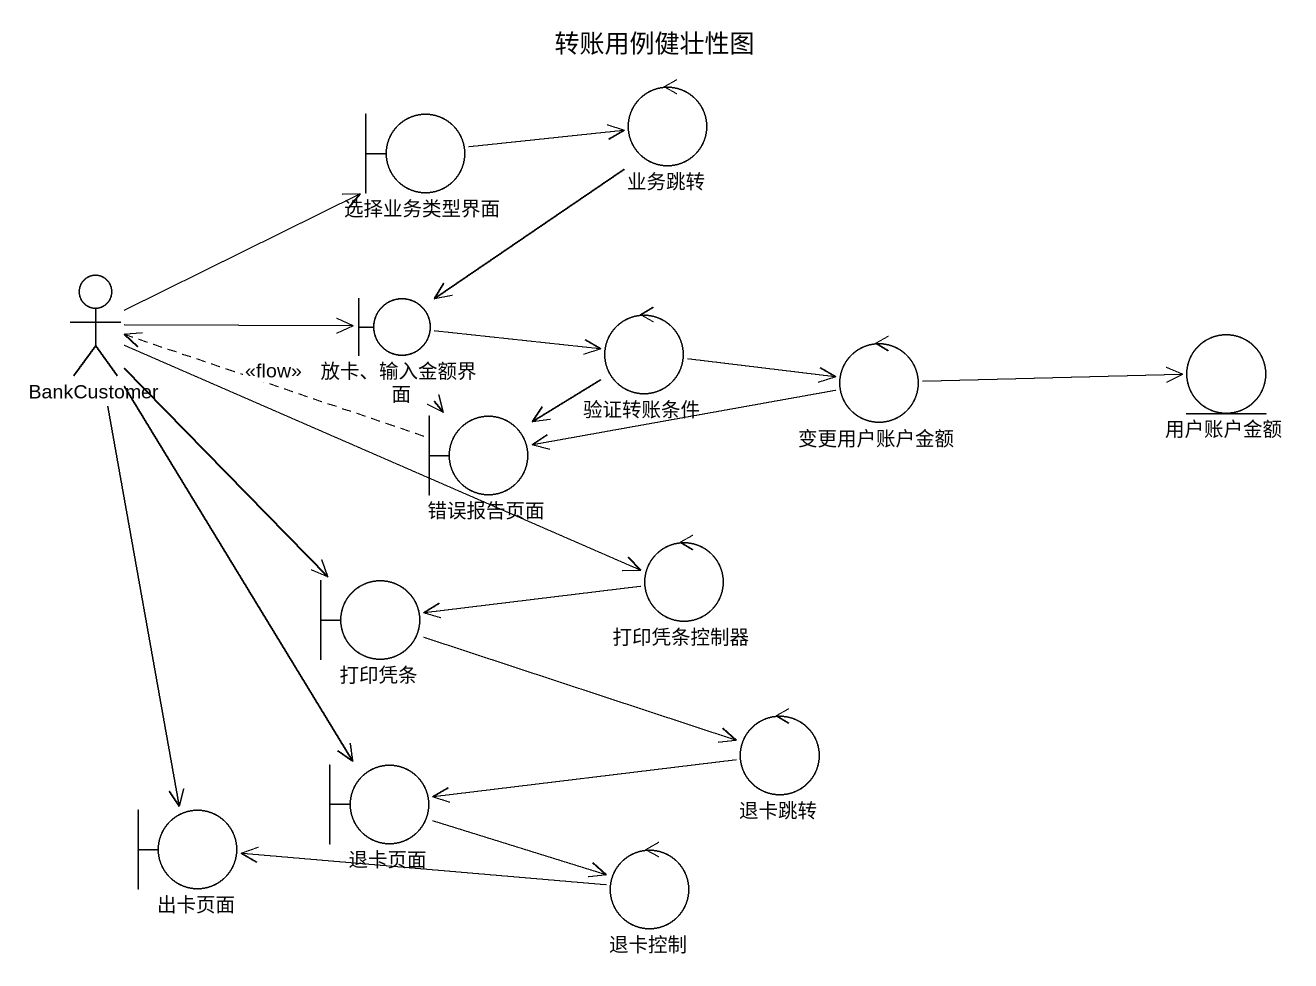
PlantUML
@startuml
title 转账用例健壮性图
control 业务跳转
boundary 选择业务类型界面
actor BankCustomer
boundary "放卡、输入金额界面" as 放卡_输入金额界面
control 验证转账条件
entity 用户账户金额
boundary 错误报告页面
control 变更用户账户金额
boundary 打印凭条
control 打印凭条控制器
control 退卡跳转
boundary 出卡页面
boundary 退卡页面
control 退卡控制
业务跳转 --> 放卡_输入金额界面
选择业务类型界面 -right-> 业务跳转
BankCustomer -right-> 选择业务类型界面
BankCustomer -right-> 放卡_输入金额界面
BankCustomer --> 打印凭条
BankCustomer -right-> 打印凭条控制器
BankCustomer --> 出卡页面
BankCustomer --> 退卡页面
放卡_输入金额界面 -right-> 验证转账条件
放卡_输入金额界面 --> 错误报告页面
验证转账条件 --> 错误报告页面
验证转账条件 -right-> 变更用户账户金额
错误报告页面 .left.> BankCustomer : <<flow>>
变更用户账户金额 -right-> 用户账户金额
变更用户账户金额 -left-> 错误报告页面
打印凭条 -right-> 退卡跳转
打印凭条控制器 -left-> 打印凭条
退卡跳转 -left-> 退卡页面
退卡页面 -right-> 退卡控制
退卡控制 -left-> 出卡页面
@enduml
